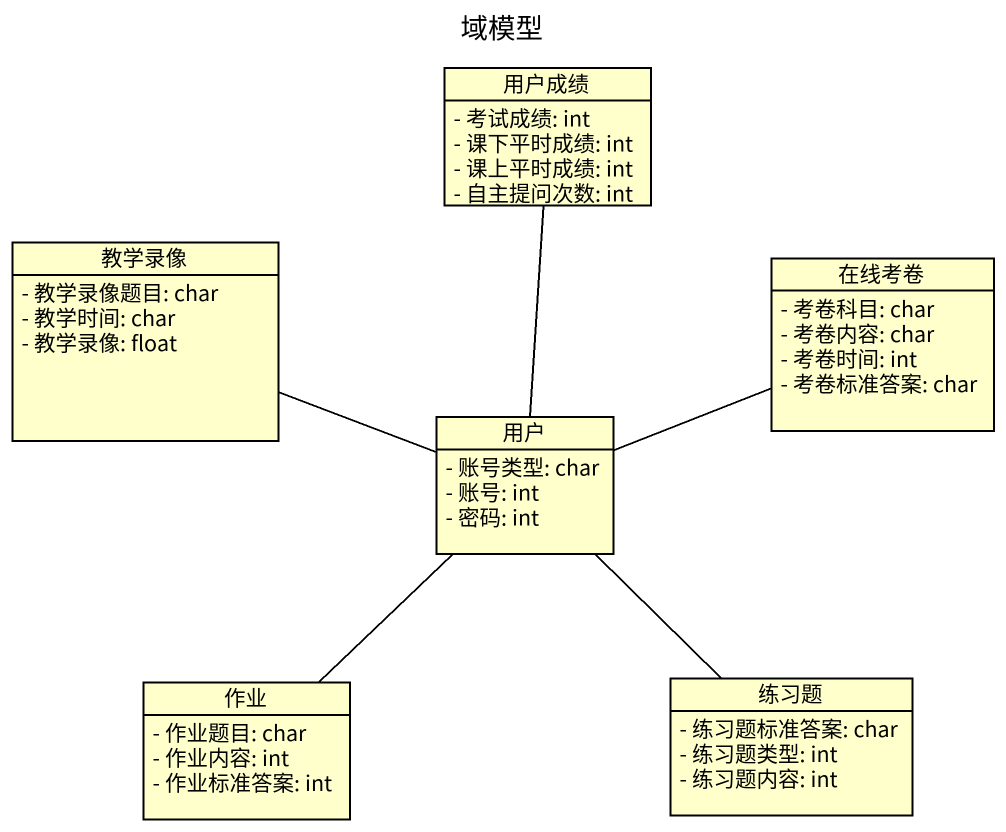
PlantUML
@startuml
title 域模型
hide circle
hide empty members
skinparam classAttributeIconSize 0
class 用户成绩 {
  - 考试成绩: int
  - 课下平时成绩: int
  - 课上平时成绩: int
  - 自主提问次数: int
}
class 教学录像 {
  - 教学录像题目: char
  - 教学时间: char
  - 教学录像: float
}
class 在线考卷 {
  - 考卷科目: char
  - 考卷内容: char
  - 考卷时间: int
  - 考卷标准答案: char
}
class 用户 {
  - 账号类型: char
  - 账号: int
  - 密码: int
}
class 作业 {
  - 作业题目: char
  - 作业内容: int
  - 作业标准答案: int
}
class 练习题 {
  - 练习题标准答案: char
  - 练习题类型: int
  - 练习题内容: int
}
用户成绩 -- 用户
教学录像 -right- 用户
在线考卷 -left- 用户
作业 -up- 用户
练习题 -up- 用户
@enduml
